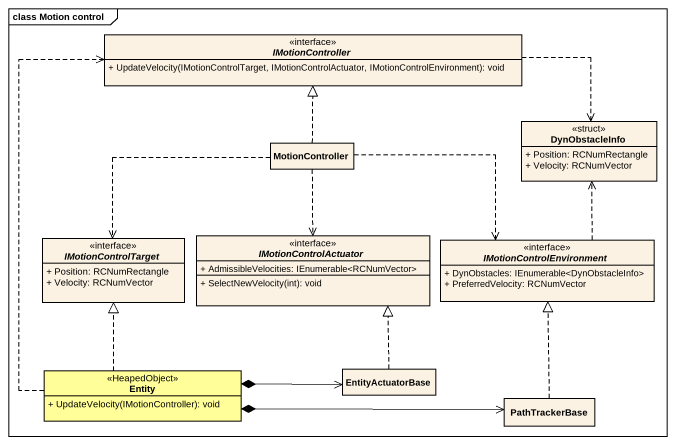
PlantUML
@startuml
mainframe class Motion control
hide circle
hide empty members
skinparam classAttributeIconSize 0
interface IMotionController {
  + UpdateVelocity(IMotionControlTarget, IMotionControlActuator, IMotionControlEnvironment): void
}
class DynObstacleInfo <<struct>> {
  + Position: RCNumRectangle
  + Velocity: RCNumVector
}
class MotionController
interface IMotionControlTarget {
  + Position: RCNumRectangle
  + Velocity: RCNumVector
}
interface IMotionControlActuator {
  + AdmissibleVelocities: IEnumerable<RCNumVector>
  + SelectNewVelocity(int): void
}
interface IMotionControlEnvironment {
  + DynObstacles: IEnumerable<DynObstacleInfo>
  + PreferredVelocity: RCNumVector
}
class "Entity" as Entity_ <<HeapedObject>> #FFFE99 {
  + UpdateVelocity(IMotionController): void
}
class EntityActuatorBase
class PathTrackerBase
IMotionController .right.> DynObstacleInfo
MotionController .up.|> IMotionController
MotionController .left.> IMotionControlTarget
MotionController ..> IMotionControlActuator
MotionController .right.> IMotionControlEnvironment
IMotionControlEnvironment .up.> DynObstacleInfo
Entity_ .up.> IMotionController
Entity_ .up.|> IMotionControlTarget
EntityActuatorBase .up.|> IMotionControlActuator
EntityActuatorBase <-left-* Entity_
PathTrackerBase .up.|> IMotionControlEnvironment
PathTrackerBase <-left-* Entity_
@enduml
